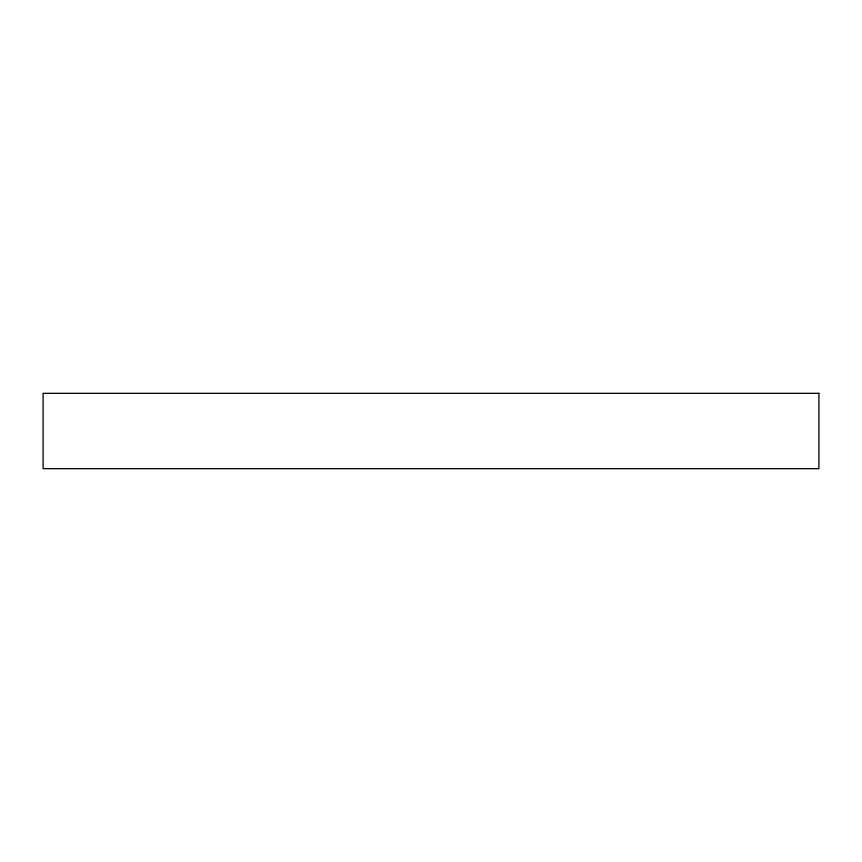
<?xml version="1.0" encoding="UTF-8"?>
<svg xmlns="http://www.w3.org/2000/svg" width="862" height="862" viewBox="0 0 862 862"><rect width="100%" height="100%" fill="white"/><g stroke="black" fill="none" stroke-linecap="round" stroke-linejoin="round"><path stroke-width="1.29" d="M818.9 393.32L43.1 393.32L43.1 468.68L818.9 468.68L818.9 393.32"/></g></svg>
